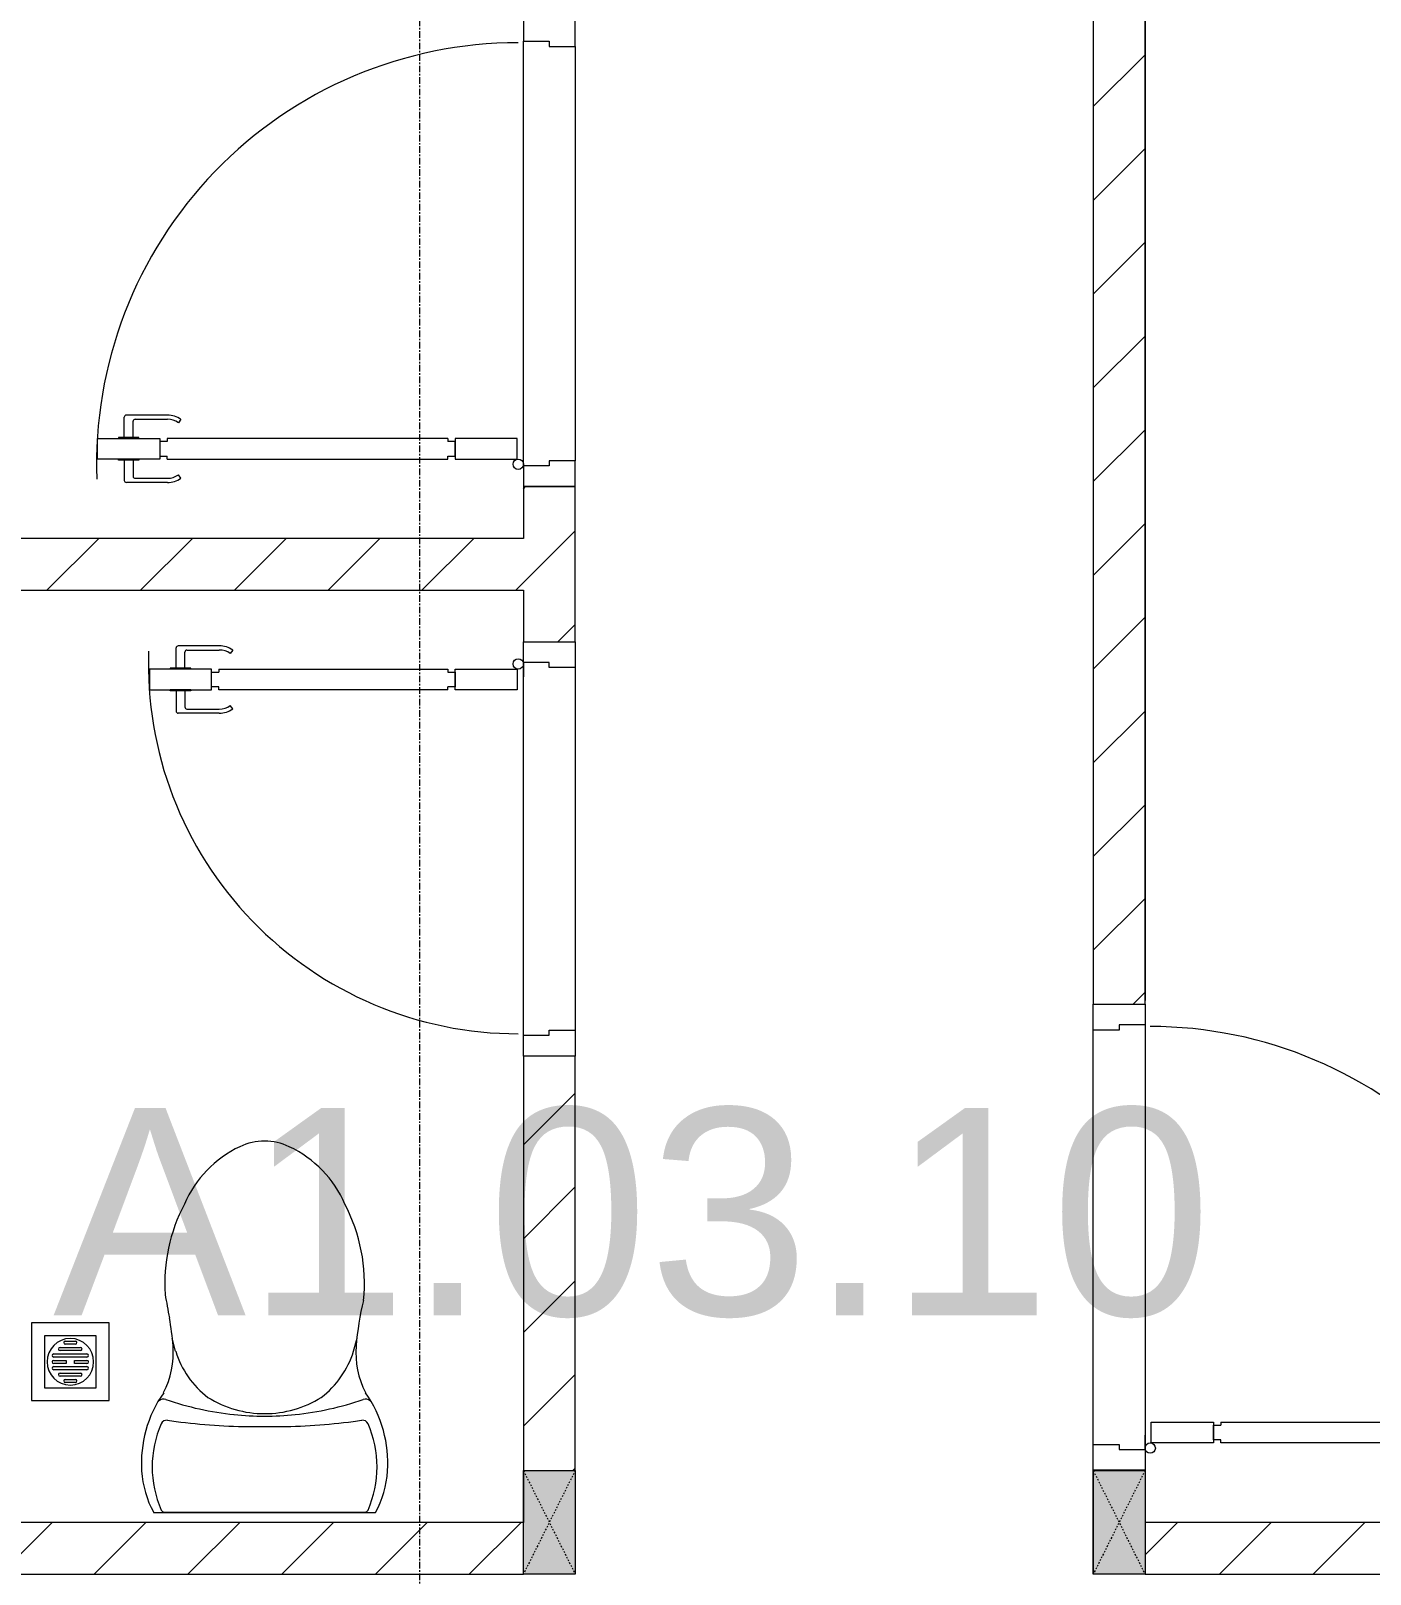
# Model space of a CAD drawing. Header units: millimetres. Extents: x 1591 to 240306, y -15958 to 82755.
# Drawn here: x 59103 to 61688, y 64837 to 67817 of the extents above; entities that cross this region are included whole.
import ezdxf

# ---------------------------------------------------------------- set-up
doc = ezdxf.new("R2010")
doc.units = ezdxf.units.MM
doc.linetypes.add('Dash', pattern=[6, 3, -3])
doc.linetypes.add('Grid Line', pattern=[22.225, 12.7, -3.175, 3.175, -3.175])
for name, color, linetype, lineweight in [('0-1', 7, 'Continuous', 5), ('A-AREA-IDEN', 2, 'Continuous', 9), ('A-DETL-GENF-1', 9, 'Continuous', 9), ('A-DOOR-1', 254, 'Continuous', 9), ('A-DOOR-2', 9, 'Continuous', 9), ('A-FLOR-2', 9, 'Continuous', 9), ('A-WALL-1', 253, 'Continuous', 18), ('A-WALL-2', 9, 'Continuous', 9), ('A-WALL-PATT-1', 10, 'Continuous', 9), ('I-FURN-1', 254, 'Continuous', 9), ('M-EQPM-1', 254, 'Continuous', 9), ('P-SANR-FIXT-1', 254, 'Continuous', 9), ('S-COLS', 52, 'Continuous', 9), ('S-COLS-3', 254, 'Continuous', 9), ('S-COLS-4', 253, 'Continuous', 18), ('S-COLS-HDLN-1', 9, 'Dash', 9), ('S-GRID-1', 1, 'Grid Line', 9)]:
    doc.layers.add(name, color=color, linetype=linetype, lineweight=lineweight)
doc.styles.add('Arial_6', font='arial_0.ttf', dxfattribs={"height": 400})
pattern_1 = [(45, (0, 0), (-90.50967, 90.50967), [])]

# ---------------------------------------------------------------- blocks, each defined once
blk = doc.blocks.new('DOOR_CW_01 CANH MO-PANEL KINH - DIW_01-900x2200-CỬA GỖ VÂN LAMINATE-553393-TKCS_MB TẦNG 3-4')
at = {"layer": 'A-DETL-GENF-1'}
for p, q in [((-397, 872), (-357, 872)), ((-397, 752), (-397, 872)), ((-357, 872), (-357, 752)), ((-442, 737), (-442, 816.5)), ((-399, 820.5), (-438, 820.5)), ((-399, 831.8), (-397, 831.8)), ((-399, 792.2), (-399, 831.8)), ((-397, 792.2), (-397, 831.8)), ((-357, 792.2), (-357, 831.8)), ((-355, 831.8), (-357, 831.8)), ((-355, 792.2), (-355, 831.8)), ((-355, 820.5), (-316, 820.5)), ((-312, 737), (-312, 816.5)), ((-434, 799.5), (-434, 737)), ((-399, 803.5), (-430, 803.5)), ((-397, 792.2), (-399, 792.2)), ((-357, 792.2), (-355, 792.2)), ((-355, 803.5), (-324, 803.5)), ((-320, 799.5), (-320, 737)), ((-357, 752), (-397, 752)), ((-363, 752), (-391, 752)), ((-391, 752), (-391, 738)), ((-363, 738), (-363, 752)), ((-433.9, 711.2), (-427.3, 715.8)), ((-397, 738), (-391, 738)), ((-397, 738), (-397, 196)), ((-357, 738), (-363, 738)), ((-357, 196), (-357, 738)), ((-320.1, 711.2), (-326.7, 715.8)), ((-397, 196), (-391, 196)), ((-357, 182), (-397, 182)), ((-397, 182), (-397, 62)), ((-391, 196), (-391, 182)), ((-391, 182), (-363, 182)), ((-357, 196), (-363, 196)), ((-363, 182), (-363, 196)), ((-357, 62), (-357, 182)), ((-397, 62), (-357, 62))]:
    blk.add_line(p, q, dxfattribs=at)
blk.add_circle((-407, 60), 10, dxfattribs=at)
for centre, radius, start, end in [((-407, 60), 814, 360, 92), ((-438, 816.5), 4, 90, 180), ((-316, 816.5), 4, 0, 90), ((-430, 799.5), 4, 90, 180), ((-324, 799.5), 4, 360, 90), ((-397, 737), 45, 180, 215), ((-397, 737), 37, 180, 215), ((-357, 737), 37, 325, 0), ((-357, 737), 45, 325, 0)]:
    blk.add_arc(centre, radius, start, end, dxfattribs=at)
at = {"layer": 'A-DOOR-2'}
for p, q in [((-410, 50), (-450, 50)), ((-450, 50), (-450, -50)), ((-410, 0), (-410, 50)), ((-407, 50), (-382, 50)), ((450, 50), (410, 50)), ((410, 50), (410, 0)), ((450, -50), (450, 50)), ((-400, 0), (-410, 0)), ((-400, -50), (-400, 0)), ((410, 0), (400, 0)), ((400, 0), (400, -50)), ((-450, -50), (-400, -50)), ((400, -50), (450, -50))]:
    blk.add_line(p, q, dxfattribs=at)
blk = doc.blocks.new('DOOR_CW_01 CANH MO-PANEL KINH - DIG_02-800x2200-CỬA NHÔM KÍNH-V108-TKCS_MB TẦNG 3-4')
at = {"layer": 'A-DETL-GENF-1'}
for p, q in [((-347, -182), (-347, -62)), ((-347, -62), (-307, -62)), ((-307, -62), (-307, -182)), ((-307, -182), (-347, -182)), ((-347, -196), (-341, -196)), ((-347, -638), (-347, -196)), ((-341, -196), (-341, -182)), ((-341, -182), (-313, -182)), ((-313, -182), (-313, -196)), ((-307, -196), (-313, -196)), ((-307, -196), (-307, -638)), ((-383.9, -611.2), (-377.3, -615.8)), ((-270.1, -611.2), (-276.7, -615.8)), ((-392, -637), (-392, -716.5)), ((-384, -699.5), (-384, -637)), ((-347, -638), (-341, -638)), ((-307, -652), (-347, -652)), ((-347, -652), (-347, -772)), ((-341, -652), (-341, -638)), ((-313, -652), (-341, -652)), ((-307, -638), (-313, -638)), ((-313, -638), (-313, -652)), ((-307, -772), (-307, -652)), ((-270, -699.5), (-270, -637)), ((-262, -637), (-262, -716.5)), ((-349, -703.5), (-380, -703.5)), ((-349, -692.2), (-349, -731.8)), ((-347, -692.2), (-349, -692.2)), ((-347, -692.2), (-347, -731.8)), ((-307, -692.2), (-307, -731.8)), ((-307, -692.2), (-305, -692.2)), ((-305, -692.2), (-305, -731.8)), ((-305, -703.5), (-274, -703.5)), ((-349, -720.5), (-388, -720.5)), ((-349, -731.8), (-347, -731.8)), ((-305, -731.8), (-307, -731.8)), ((-305, -720.5), (-266, -720.5)), ((-347, -772), (-307, -772))]:
    blk.add_line(p, q, dxfattribs=at)
blk.add_circle((-357, -60), 10, dxfattribs=at)
for centre, radius, start, end in [((-357, -60), 714, 268, 0), ((-347, -637), 45, 145, 180), ((-347, -637), 37, 145, 180), ((-307, -637), 37, 0, 35), ((-307, -637), 45, 360, 35), ((-380, -699.5), 4, 180, 270), ((-274, -699.5), 4, 270, 0), ((-388, -716.5), 4, 180, 270), ((-266, -716.5), 4, 270, 0)]:
    blk.add_arc(centre, radius, start, end, dxfattribs=at)
at = {"layer": 'A-DOOR-2'}
for p, q in [((-400, -50), (-400, 50)), ((-400, 50), (-350, 50)), ((-350, 50), (-350, 0)), ((350, 0), (350, 50)), ((350, 50), (400, 50)), ((400, 50), (400, -50)), ((-360, 0), (-360, -50)), ((-350, 0), (-360, 0)), ((360, 0), (350, 0)), ((360, -50), (360, 0)), ((-360, -50), (-400, -50)), ((-357, -50), (-332, -50)), ((400, -50), (360, -50))]:
    blk.add_line(p, q, dxfattribs=at)
blk = doc.blocks.new('DOOR_CW_01 CANH MO-PANEL KINH - DIW_01-900x2200-CỬA GỖ VÂN LAMINATE-553375-TKCS_MB TẦNG 3-4')
at = {"layer": 'A-DETL-GENF-1'}
for p, q in [((-397, -182), (-397, -62)), ((-397, -62), (-357, -62)), ((-357, -62), (-357, -182)), ((-357, -182), (-397, -182)), ((-397, -196), (-391, -196)), ((-397, -738), (-397, -196)), ((-391, -196), (-391, -182)), ((-391, -182), (-363, -182)), ((-363, -182), (-363, -196)), ((-357, -196), (-363, -196)), ((-357, -196), (-357, -738)), ((-433.9, -711.2), (-427.3, -715.8)), ((-320.1, -711.2), (-326.7, -715.8)), ((-442, -737), (-442, -816.5)), ((-434, -799.5), (-434, -737)), ((-397, -738), (-391, -738)), ((-391, -752), (-391, -738)), ((-357, -738), (-363, -738)), ((-363, -738), (-363, -752)), ((-320, -799.5), (-320, -737)), ((-312, -737), (-312, -816.5)), ((-357, -752), (-397, -752)), ((-397, -752), (-397, -872)), ((-363, -752), (-391, -752)), ((-357, -872), (-357, -752)), ((-399, -803.5), (-430, -803.5)), ((-399, -792.2), (-399, -831.8)), ((-397, -792.2), (-399, -792.2)), ((-397, -792.2), (-397, -831.8)), ((-357, -792.2), (-357, -831.8)), ((-357, -792.2), (-355, -792.2)), ((-355, -792.2), (-355, -831.8)), ((-355, -803.5), (-324, -803.5)), ((-399, -820.5), (-438, -820.5)), ((-399, -831.8), (-397, -831.8)), ((-355, -831.8), (-357, -831.8)), ((-355, -820.5), (-316, -820.5)), ((-397, -872), (-357, -872))]:
    blk.add_line(p, q, dxfattribs=at)
blk.add_circle((-407, -60), 10, dxfattribs=at)
for centre, radius, start, end in [((-407, -60), 814, 268, 0), ((-397, -737), 45, 145, 180), ((-357, -737), 45, 360, 35), ((-397, -737), 37, 145, 180), ((-357, -737), 37, 0, 35), ((-430, -799.5), 4, 180, 270), ((-324, -799.5), 4, 270, 0), ((-438, -816.5), 4, 180, 270), ((-316, -816.5), 4, 270, 0)]:
    blk.add_arc(centre, radius, start, end, dxfattribs=at)
at = {"layer": 'A-DOOR-2'}
for p, q in [((-450, -50), (-450, 50)), ((-450, 50), (-400, 50)), ((-400, 50), (-400, 0)), ((400, 0), (400, 50)), ((400, 50), (450, 50)), ((450, 50), (450, -50)), ((-410, 0), (-410, -50)), ((-400, 0), (-410, 0)), ((410, 0), (400, 0)), ((410, -50), (410, 0)), ((-410, -50), (-450, -50)), ((-407, -50), (-382, -50)), ((450, -50), (410, -50))]:
    blk.add_line(p, q, dxfattribs=at)
blk = doc.blocks.new('GIUONG NGU-2TAB-1600x2000 - GIUONG NGU-2TAB-1600x2000-901192-TKCS_MB TẦNG 3-4')
at = {"layer": 'I-FURN-1'}
for p, q in [((569.6, 2050), (1997.1, 2050)), ((1997.1, 2050), (569.6, 2050)), ((1997.1, 2000), (569.6, 2000)), ((458.5, 50), (458.5, 1938.9)), ((458.5, 1938.9), (458.5, 50)), ((508.5, 1938.9), (508.5, 100)), ((2058.2, 100), (2058.2, 1938.9)), ((2108.2, 1938.9), (2108.2, 50)), ((2108.2, 50), (2108.2, 1938.9)), ((8.5, 50), (8.5, 450.3)), ((8.5, 450.3), (458.5, 450.3)), ((8.5, 450.3), (458.5, 450.3)), ((8.5, 50), (8.5, 450.3)), ((458.5, 450.3), (458.5, 50)), ((458.5, 450.3), (458.5, 50)), ((2108.2, 50), (2108.2, 450.3)), ((2108.2, 450.3), (2558.2, 450.3)), ((2108.2, 450.3), (2108.2, 50)), ((2558.2, 450.3), (2108.2, 450.3)), ((2558.2, 450.3), (2558.2, 50)), ((2558.2, 50), (2558.2, 450.3)), ((233.5, 86.8), (233.5, 413.5)), ((2333.2, 86.8), (2333.2, 413.5)), ((120.2, 250.2), (346.8, 250.2)), ((2446.5, 250.2), (2219.8, 250.2)), ((508.5, 100), (2058.2, 100)), ((458.5, 50), (8.5, 50)), ((8.5, 0), (8.5, 50)), ((8.5, 50), (458.5, 50)), ((458.5, 50), (8.5, 50)), ((2108.2, 50), (458.5, 50)), ((458.5, 50), (458.5, 0)), ((458.5, 0), (458.5, 50)), ((458.5, 50), (2108.2, 50)), ((458.5, 50), (2108.2, 50)), ((2558.2, 50), (2108.2, 50)), ((2108.2, 50), (2558.2, 50)), ((2108.2, 0), (2108.2, 50)), ((2108.2, 50), (2108.2, 0)), ((2108.2, 50), (2558.2, 50)), ((2558.2, 50), (2558.2, 0)), ((458.5, 0), (8.5, 0)), ((2108.2, 0), (458.5, 0)), ((458.5, 0), (2108.2, 0)), ((2558.2, 0), (2108.2, 0))]:
    blk.add_line(p, q, dxfattribs=at)
for centre in [(233.5, 250.2), (2333.2, 250.2)]:
    blk.add_circle(centre, 150.7, dxfattribs=at)
for centre, radius, start, end in [((569.6, 1938.9), 111.1, 90, 180), ((569.6, 1938.9), 111.1, 90, 180), ((1997.1, 1938.9), 111.1, 0, 90), ((1997.1, 1938.9), 111.1, 360, 90), ((569.6, 1938.9), 61.1, 90, 180), ((1997.1, 1938.9), 61.1, 360, 90)]:
    blk.add_arc(centre, radius, start, end, dxfattribs=at)
blk = doc.blocks.new('TOILET - TOILET-348229-TKCS_MB TẦNG 3-4')
at = {"layer": 'P-SANR-FIXT-1'}
for p, q in [((214.2, -19.1), (-214.2, -19.1)), ((194, -19.9), (-194, -19.9)), ((-171.7, -330.3), (-178.6, -355.5)), ((171.7, -330.3), (178.6, -355.5))]:
    blk.add_line(p, q, dxfattribs=at)
for centre, radius, start, end in [((-46.1, -111.1), 191.6, 151.2809, 176.4513), ((-9.8, -107.2), 207.3, 156.2862, 203.7138), ((-193.7, -26.4), 6.48, 92.3168, 156.2862), ((193.7, -26.4), 6.48, 23.7138, 87.6832), ((9.8, -107.2), 207.3, 336.2862, 23.7138), ((46.1, -111.1), 191.6, 3.5487, 28.7191), ((1.9, -114.1), 239.7, 176.4513, 195.2961), ((-1.9, -114.1), 239.7, 344.7039, 3.5487), ((-4, -115.7), 233.6, 195.2961, 215.2147), ((4, -115.7), 233.6, 324.7853, 344.7039), ((-189.1, -185.5), 11.7, 205.4105, 277.5788), ((0.6, -792.1), 586.9, 95.8322, 108.9927), ((178.9, -2951.3), 2778.4, 97.2351, 97.5788), ((-14.3, -1400.4), 1215.6, 90.3974, 97.407), ((0, -786.7), 581.5, 84.1678, 95.8322), ((0, -3462.8), 3278, 89.6026, 90.3974), ((14.3, -1400.4), 1215.6, 82.593, 89.6026), ((-0.6, -792.1), 586.9, 71.0073, 84.1678), ((-178.9, -2951.3), 2778.4, 82.4212, 82.7649), ((189.1, -185.5), 11.7, 262.4212, 334.5895), ((-195, -224.1), 13.8, 230.6724, 288.9927), ((0, -416), 206.1, 90, 122.0732), ((0, -416), 206.1, 57.9268, 90), ((195, -224.1), 13.8, 251.0073, 309.3276), ((-343.5, -327.4), 167.3, 355.4559, 27.38), ((-0.4, -384), 179.5, 127.4036, 162.5964), ((0.4, -384), 179.5, 17.4036, 52.5964), ((343.5, -327.4), 167.3, 152.62, 184.5441), ((-719.2, -297.5), 544.3, 346.0536, 355.4559), ((719.2, -297.5), 544.3, 184.5441, 190.2879), ((-1948.3, -805.1), 2171.2, 9.681, 10.8949), ((137.1, -461.2), 329.8, 174.3487, 207.6878), ((-137.1, -461.2), 329.8, 332.3122, 3.6835), ((45.1, -528.6), 217.6, 203.2216, 244.7718), ((-45.1, -528.6), 217.6, 295.2282, 336.7784), ((0, -624.4), 111.7, 244.7718, 295.2282)]:
    blk.add_arc(centre, radius, start, end, dxfattribs=at)
blk = doc.blocks.new('THU NUOC - THU NUOC-461820-TKCS_MB TẦNG 3-4')
at = {"layer": 'M-EQPM-1'}
for p, q in [((-66.3, 70.6), (-66.3, -79.4)), ((83.7, 70.6), (-66.3, 70.6)), ((83.7, -79.4), (83.7, 70.6)), ((58.7, 45.6), (-41.3, 45.6)), ((-41.3, 45.6), (-41.3, -54.4)), ((-1.1, 35.6), (18.5, 35.6)), ((58.7, -54.4), (58.7, 45.6)), ((-23.3, 10.8), (40.9, 10.8)), ((40.9, 4.8), (-23.3, 4.8)), ((-11, 23.3), (28.5, 23.3)), ((28.5, 17.3), (-11, 17.3)), ((18.5, 29.6), (-1.1, 29.6)), ((-23.3, -1.2), (0.7, -1.2)), ((0.7, -7.2), (-23.3, -7.2)), ((-23.3, -13.6), (40.9, -13.6)), ((40.9, -19.6), (-23.3, -19.6)), ((-11, -26.1), (28.5, -26.1)), ((0.7, -1.2), (0.7, -7.2)), ((16.7, -1.2), (40.9, -1.2)), ((16.7, -7.2), (16.7, -1.2)), ((40.9, -7.2), (16.7, -7.2)), ((-41.3, -54.4), (58.7, -54.4)), ((28.5, -32.1), (-11, -32.1)), ((-1.1, -38.5), (18.5, -38.5)), ((18.5, -44.5), (-1.1, -44.5)), ((-66.3, -79.4), (83.7, -79.4))]:
    blk.add_line(p, q, dxfattribs=at)
for centre, radius, start, end in [((8.7, -4.4), 45, 0, 180), ((8.7, -4.4), 45, 0, 180), ((-1.1, 32.6), 3, 90, 270), ((18.5, 32.6), 3, 270, 90), ((-23.3, 7.8), 3, 90, 270), ((-11, 20.3), 3, 90, 270), ((28.5, 20.3), 3, 270, 90), ((40.9, 7.8), 3, 270, 90), ((8.7, -4.4), 45, 180, 360), ((8.7, -4.4), 45, 180, 360), ((-23.3, -4.2), 3, 90, 270), ((-23.3, -16.6), 3, 90, 270), ((-11, -29.1), 3, 90, 270), ((28.5, -29.1), 3, 270, 90), ((40.9, -4.2), 3, 270, 90), ((40.9, -16.6), 3, 270, 90), ((-1.1, -41.5), 3, 90, 270), ((18.5, -41.5), 3, 270, 90)]:
    blk.add_arc(centre, radius, start, end, dxfattribs=at)
blk = doc.blocks.new('G1_SOF - BO TRU - 100x200-746114-TKCS_MB TẦNG 3-4')
at = {"layer": 'S-COLS'}
blk.add_hatch(color=256, dxfattribs=at).paths.add_polyline_path([(50, -100), (50, 100), (-50, 100), (-50, -100)])
at = {"layer": 'S-COLS-4'}
for p, q in [((-50, 100), (50, 100)), ((-50, -100), (-50, 100)), ((50, 100), (50, -100)), ((50, -100), (-50, -100))]:
    blk.add_line(p, q, dxfattribs=at)
at = {"layer": 'S-COLS-HDLN-1'}
for p, q in [((50, -100), (-50, 100)), ((-50, -100), (50, 100))]:
    blk.add_line(p, q, dxfattribs=at)
blk = doc.blocks.new('NCV_TKTC_TANG 3 - 4_rvt-2-TKCS_MB TẦNG 3-4')
at = {"layer": 'A-WALL-PATT-1'}
h = blk.add_hatch(dxfattribs=at)
h.set_pattern_fill('FP_1', color=256, style=0, pattern_type=2)
h.set_pattern_definition(pattern_1)
h.paths.add_polyline_path([(49052.6, 64936.9), (49052.6, 64936.9), (49052.6, 65036.9), (49152.6, 65036.9), (49152.6, 65837.4), (49052.6, 65837.4)])
h.paths.add_polyline_path([(49052.6, 66637.4), (49152.6, 66637.4), (49152.6, 66937), (49052.6, 66937), (49052.6, 66736.9)])
h.paths.add_polyline_path([(49052.6, 67837), (49152.6, 67837), (49152.6, 68136.9), (49052.6, 68136.9), (49052.6, 68060.7)])
h.paths.add_polyline_path([(49052.6, 68336.9), (49152.6, 68336.9), (49152.6, 68737), (49052.6, 68737)])
h.paths.add_polyline_path([(49052.6, 69637), (49152.6, 69637), (49152.6, 69836.9), (49052.6, 69836.9)])
h = blk.add_hatch(dxfattribs=at)
h.set_pattern_fill('FP_1', color=256, style=0, pattern_type=2)
h.set_pattern_definition(pattern_1)
h.paths.add_polyline_path([(50152.6, 64936.9), (50152.6, 64937), (50152.6, 65036.9), (50152.6, 65037.4)])
h.paths.add_polyline_path([(50152.6, 65937.4), (50252.6, 65937.4), (50252.6, 68436.9), (50152.6, 68436.9), (50152.6, 65944.4)])
h = blk.add_hatch(dxfattribs=at)
h.set_pattern_fill('FP_1', color=256, style=0, pattern_type=2)
h.set_pattern_definition(pattern_1)
h.paths.add_polyline_path([(49052.6, 66736.9), (49052.6, 66836.9), (47103, 66836.9), (47103, 66736.9), (48054.6, 66736.9)])
h = blk.add_hatch(dxfattribs=at)
h.set_pattern_fill('FP_1', color=256, style=0, pattern_type=2)
h.set_pattern_definition(pattern_1)
h.paths.add_polyline_path([(44830.6, 64836.9), (46652.6, 64836.9), (46652.6, 64936.9), (44652.6, 64936.9), (44652.6, 64836.9)])
h.paths.add_polyline_path([(46752.6, 64836.9), (49052.6, 64836.9), (49052.6, 64936.9), (46752.6, 64936.9), (46752.6, 64886.2)])
h = blk.add_hatch(dxfattribs=at)
h.set_pattern_fill('FP_1', color=256, style=0, pattern_type=2)
h.set_pattern_definition(pattern_1)
h.paths.add_polyline_path([(50252.6, 64836.9), (53252.6, 64836.9), (53252.6, 64936.9), (50252.6, 64936.9)])
at = {"layer": 'A-FLOR-2'}
for p, q in [((50252.6, 67936.9), (50252.6, 65944.4)), ((49052.6, 66977), (49052.6, 67797)), ((49152.6, 67787), (49152.6, 66987)), ((49152.6, 66587.4), (49152.6, 65887.4)), ((50252.6, 65897.4), (50252.6, 65077.4)), ((50152.6, 65087.4), (50152.6, 65887.4))]:
    blk.add_line(p, q, dxfattribs=at)
at = {"layer": 'A-WALL-1'}
for p, q in [((50252.6, 65937.4), (50252.6, 68436.9)), ((50152.6, 68136.9), (50152.6, 65937.4)), ((49152.6, 66937), (49052.6, 66937)), ((49052.6, 66937), (49052.6, 66836.9)), ((49152.6, 66637.4), (49152.6, 66937)), ((49052.6, 66836.9), (47103, 66836.9)), ((47103, 66736.9), (49052.6, 66736.9)), ((49052.6, 66736.9), (49052.6, 66637.4)), ((49052.6, 66637.4), (49152.6, 66637.4)), ((50152.6, 65937.4), (50252.6, 65937.4)), ((49152.6, 65837.4), (49052.6, 65837.4)), ((49052.6, 65837.4), (49052.6, 64936.9)), ((49152.6, 65036.9), (49152.6, 65837.4)), ((50152.6, 65037.4), (50152.6, 64936.9)), ((50252.6, 65037.4), (50152.6, 65037.4)), ((49052.6, 64936.9), (46752.6, 64936.9)), ((50152.6, 64936.9), (50152.6, 64836.9)), ((53252.6, 64936.9), (50252.6, 64936.9)), ((46752.6, 64836.9), (49052.6, 64836.9)), ((50252.6, 64836.9), (53252.6, 64836.9))]:
    blk.add_line(p, q, dxfattribs=at)
at = {"layer": 'A-WALL-2'}
for p, q in [((49052.6, 66977), (49052.6, 67797)), ((49152.6, 67787), (49152.6, 66987)), ((49052.6, 65877.4), (49052.6, 66597.4)), ((49152.6, 66587.4), (49152.6, 65887.4)), ((50252.6, 65897.4), (50252.6, 65077.4)), ((50152.6, 65087.4), (50152.6, 65887.4))]:
    blk.add_line(p, q, dxfattribs=at)
at = {"layer": 'A-DOOR-1'}
for name, p, rotation in [('DOOR_CW_01 CANH MO-PANEL KINH - DIW_01-900x2200-CỬA GỖ VÂN LAMINATE-553393-TKCS_MB TẦNG 3-4', (49102.6, 67387), 90.00000000000092), ('DOOR_CW_01 CANH MO-PANEL KINH - DIG_02-800x2200-CỬA NHÔM KÍNH-V108-TKCS_MB TẦNG 3-4', (49102.6, 66237.4), 270.0000000000009), ('DOOR_CW_01 CANH MO-PANEL KINH - DIW_01-900x2200-CỬA GỖ VÂN LAMINATE-553375-TKCS_MB TẦNG 3-4', (50202.6, 65487.4), 90.00000000000118)]:
    blk.add_blockref(name, p, dxfattribs=dict(at, rotation=rotation))
at = {"layer": 'I-FURN-1', "rotation": 180}
blk.add_blockref('GIUONG NGU-2TAB-1600x2000 - GIUONG NGU-2TAB-1600x2000-901192-TKCS_MB TẦNG 3-4', (48320.9, 69825.3), dxfattribs=at)
at = {"layer": 'M-EQPM-1', "rotation": 180}
blk.add_blockref('THU NUOC - THU NUOC-461820-TKCS_MB TẦNG 3-4', (48186.7, 65242.5), dxfattribs=at)
at = {"layer": 'P-SANR-FIXT-1', "rotation": 180}
blk.add_blockref('TOILET - TOILET-348229-TKCS_MB TẦNG 3-4', (48553, 64936.9), dxfattribs=at)
at = {"layer": 'S-COLS-3', "rotation": 180}
for p in [(49102.6, 64936.9), (50202.6, 64936.9)]:
    blk.add_blockref('G1_SOF - BO TRU - 100x200-746114-TKCS_MB TẦNG 3-4', p, dxfattribs=at)

msp = doc.modelspace()

# ---------------------------------------------------------------- linework, layer by layer
at = {"layer": 'S-GRID-1'}
msp.add_line((59853.9, 19175.3), (59853.9, 76690.4), dxfattribs=at)

# ---------------------------------------------------------------- block references
at = {"layer": '0-1'}
msp.add_blockref('NCV_TKTC_TANG 3 - 4_rvt-2-TKCS_MB TẦNG 3-4', (11001.4, 0), dxfattribs=at)

# ---------------------------------------------------------------- texts
at = {"layer": 'A-AREA-IDEN', "insert": (60264.5, 65331.1), "char_height": 400, "width": 2233.6, "attachment_point": 8, "line_spacing_factor": 0.936439, "style": 'Arial_6'}
msp.add_mtext('\\pt8,16,24,32,40,48,56,64,72,80,88,96,104,112,120,128,136,144,152,160,168,176,184,192,200,208,216,224,232,240,248,256;A1.03.10', dxfattribs=at)

doc.saveas('drawing.dxf')
